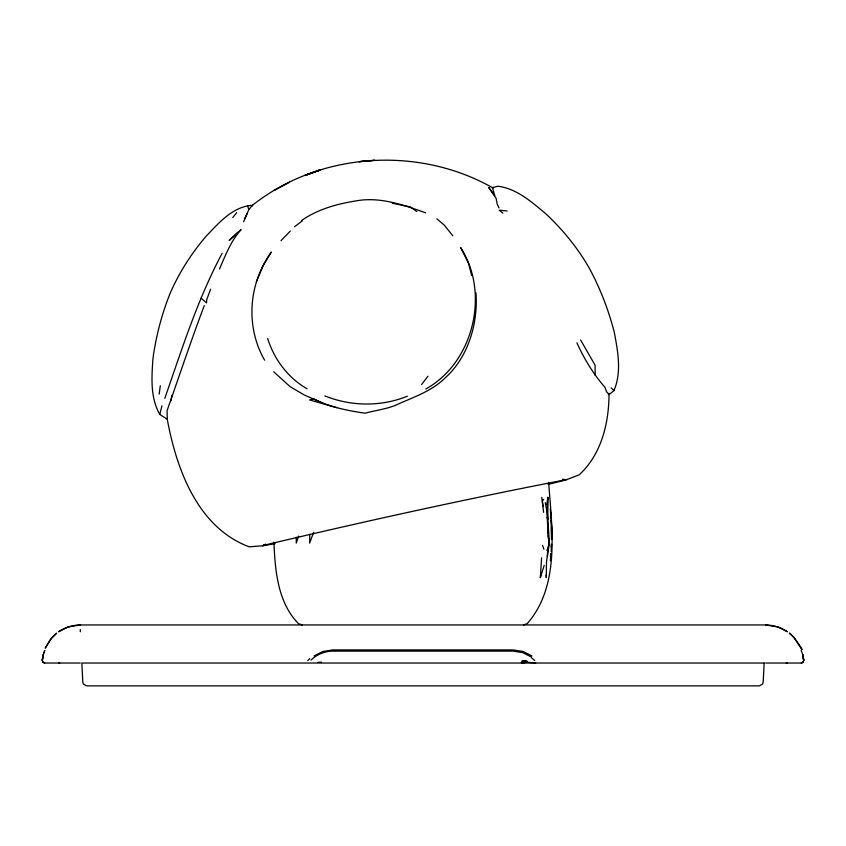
<?xml version="1.0" encoding="UTF-8"?>
<svg xmlns="http://www.w3.org/2000/svg" width="846" height="846" viewBox="0 0 846 846"><rect width="100%" height="100%" fill="white"/><g stroke="black" fill="none" stroke-linecap="round" stroke-linejoin="round"><path stroke-width="1.27" d="M551.74 539.357L551.708 526.741L550.302 508.858M296.333 537.178L296.237 543.111L298.649 536.078M309.784 534.281L309.625 543.111L313.676 532.219M551.581 544.327L551.148 551.581M544.2 565.403L540.319 577.617L541.609 557.736M547.616 499.912L547.796 497.332L547.838 519.359L549.392 543.111L546.484 561.945L546.305 577.617L546.125 575.047M550.725 553.622L550.535 556.245L550.725 553.918M551.201 547.055L551.391 544.422M275.056 543.682L262.778 545.797L249.168 546.812C197.657 527.566 176.444 469.118 167.265 419.246L159.788 414.445L161.935 405.763M547.277 556.245L547.838 549.255M550.958 553.918L550.365 560.803M471.698 275.542L468.504 263.254L460.605 247.518C490.268 293.298 473.464 362.553 425.813 389.001M42.744 656.782L42.3 660.599L42.977 655.513M546.876 504.692L547.796 497.332L547.277 512.359L547.838 519.359L546.96 517.414M159.164 394.141L160.296 385.765M43.241 654.307L42.3 660.599L43.04 655.185M167.265 419.246L167.085 410.617C179.363 375.751 191.122 340.378 204.256 305.628M170.881 400.845L171.981 395.368M252.372 205.811L252.478 205.271C319.577 152.069 418.146 145.628 492.435 187.653L493.07 188.193M540.319 577.617L541.408 572.562M256.338 281.919L263.296 265.422L271.376 252.023C248.523 283.209 245.234 326.609 264.629 360.185M43.093 655.914L43.548 654.18M548.726 545.659L549.392 543.111L548.599 538.098M548.039 484.451L565.572 480.052L579.087 474.913C601.284 454.577 608.782 423.761 609.025 394.638L613.953 390.588C621.895 372.071 617.855 351.376 614.291 332.288C608.486 309.773 600.057 287.936 588.932 267.526C577.31 247.402 562.453 229.308 545.469 213.478C531.415 201.803 516.642 188.531 497.797 186.215L492.435 187.653L494.794 195.69L488.702 187.484L496.105 198.281L497.173 204.002L499.003 207.926M164.811 398.36C181.89 349.25 197.615 299.325 222.149 253.271M243.574 221.842L248.84 209.533L252.478 205.271C232.587 206.583 218.955 222.889 206.054 236.288C191.46 253.419 179.183 272.497 170.205 293.15C161.766 314.056 156.076 336.01 152.978 358.334C151.656 377.105 150.102 397.483 159.788 414.445M44.415 651.431L43.781 653.313L44.87 650.299M546.907 550.471L549.392 543.111L547.7 535.433M210.612 289.184L206.678 299.78L206.572 302.921L201.041 298.099M219.505 269.007C225.406 255.386 231.085 240.592 241.089 229.657L229.203 240.433L238.096 232.047M244.505 219.061L247.286 213.234M543.576 499.373L542.392 501.107L543.153 506.521M421.594 384.518L427.97 376.216M232.777 217.528L236.679 212.674M280.999 240.676L290.368 231.021M307.817 660.599L309.657 658.653M803.235 662.132L801.416 663.031L765.704 663.031M311.011 660.113C316.795 654.466 324.727 651.198 332.806 651.134L513.194 651.134L522.669 652.626L531.256 656.961M294.482 226.781L302.456 220.774M274.453 190.308L289.544 182.218M301.61 220.478C317.715 209.237 336.803 204.002 355.955 200.904C379.875 196.473 403.447 204.901 425.654 212.843M314.109 655.914L323.035 651.431L332.806 649.918L513.194 649.918L522.965 651.431L531.891 655.914M265.655 544.115L262.778 545.797L264.957 544.528M319.957 170.109L306.009 175.037L319.957 170.109L316.552 171.114M523.452 624.951L527.217 623.661C560.433 585.686 551.973 528.697 548.642 482.389M407.36 396.214C380.848 406.884 351.302 406.461 324.822 395.928M263.487 545.374C363.96 521.496 464.909 499.309 566.281 479.64L562.516 479.27M786.262 663.031L787.404 662.725M374.239 160.296L358.979 161.66L374.799 160.296M80.296 624.951L67.849 627.045L58.575 631.761C64.962 627.478 72.587 624.983 80.296 624.951L765.704 624.951L778.151 627.045L787.425 631.761C781.048 627.415 773.413 625.088 765.704 624.951M318.149 662.376L321.353 662.132M80.296 663.031L44.584 663.031L42.765 662.132M521.39 662.725L524.552 662.852M535.687 662.852L521.39 661.889M507.135 210.971L499.256 210.189L502.884 213.192M392.322 203.22L410.363 206.953L416.867 211.606M336.75 407.666L309.541 399.947L314.035 398.974C329.781 407.254 347.526 410.511 364.933 413.218C376.967 409.94 389.393 408.872 400.581 402.971C416.19 396.319 433.173 389.964 445.303 377.771C468.314 357.044 478.244 323.151 475.938 292.769M58.596 662.725L59.738 663.031M302.255 624.951L298.479 623.661C277.562 602.267 275.151 570.384 273.893 542.085M323.003 403.235L304.116 394.881L290.093 386.664L273.766 371.828M307.077 388.811C287.989 377.845 274.231 359.423 267.643 338.548M436.853 218.818L444.213 225.057L452.811 235.77M531.436 657.67L534.735 660.536M611.224 387.838L613.953 390.588M576.909 342.863C584.216 358.979 593.342 374.027 604.953 387.299L606.466 391.539L609.025 394.638L608.919 393.316M580.631 340.029L595.087 365.197L595.182 375.286M801.13 650.299L802.22 653.313M247.614 206.075L248.84 209.533M542.561 545.374L543.936 549.255M802.452 654.18L802.907 655.914M545.31 502.598L547.034 512.359L548.049 534.312M802.96 655.185L803.7 660.599L802.759 654.307M803.023 655.513L803.7 660.599L803.256 656.782M541.757 497.332L543.608 512.359M550.535 512.359L550.809 515.859M551.148 520.586L551.55 534.312M548.208 526.741L548.303 534.312M551.455 526.741L551.476 539.336M80.296 629.625L80.296 631.761M764.171 663.031L763.166 682.267L762.595 684.086L759.359 685.873L86.641 685.873L83.405 684.086L82.834 682.267L81.829 663.031L764.171 663.031M45.335 647.941L52.029 637.524L56.682 633.168L50.379 639.481L45.335 647.941M803.446 661.805L801.416 663.031L803.446 661.805M316.901 171.114L304.856 175.418L319.291 170.31L316.901 171.114M524.16 660.99L522.077 660.8L527.227 661.297L524.16 660.99M44.584 663.031L42.554 661.805L44.584 663.031M793.95 637.503L789.297 633.146C794.902 635.483 812.255 666.151 793.971 637.524"/></g></svg>
